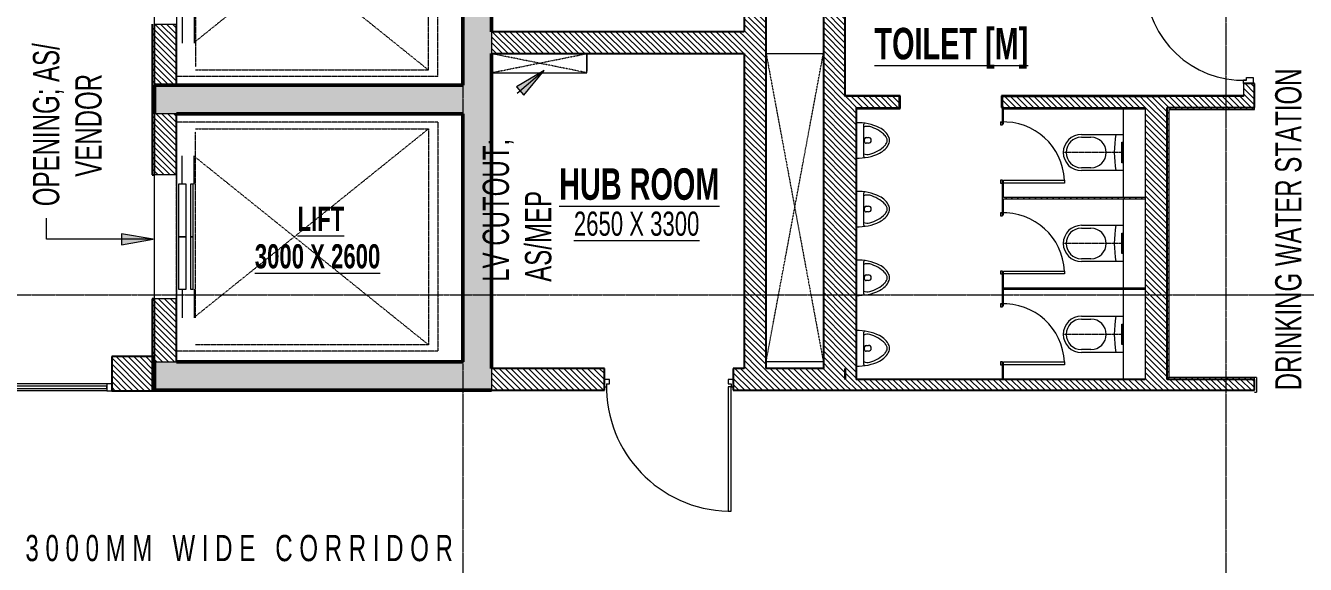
# Model space of a CAD drawing. Header units: millimetres. Extents: x -25222 to 91371, y -63339 to 20835.
# Drawn here: x 33153 to 46568, y -24214 to -18565 of the extents above; entities that cross this region are included whole.
import ezdxf

# ---------------------------------------------------------------- set-up
doc = ezdxf.new("R2010")
doc.units = ezdxf.units.MM
for name, pattern in [('Aligning Line', [6.35, 3.175, -3.175]), ('Cut Out Line', [2, 1, -1]), ('Dash_2_', [6.35, 3.175, -3.175]), ('Grid Line', [22.225, 12.7, -3.175, 3.175, -3.175])]:
    doc.linetypes.add(name, pattern=pattern)
for name, color, linetype, lineweight in [('A-AREA-IDEN', 2, 'Continuous', 9), ('A-DETL', 90, 'Continuous', 5), ('A-DOOR', 31, 'Continuous', 5), ('A-DOOR-FRAM', 31, 'Continuous', 5), ('A-GENM', 13, 'Continuous', 5), ('A-GLAZ-CURT', 52, 'Continuous', 5), ('A-GLAZ-CWMG', 51, 'Continuous', 5), ('A-WALL', 113, 'Continuous', 5), ('A-WALL-PATT', 111, 'Continuous', 25), ('G-ANNO-TEXT', 231, 'Continuous', 9), ('P-SANR-FIXT', 6, 'Continuous', 5), ('P-SANR-FIXT-HDLN', 131, 'Dash_2_', 5), ('Q-SPCQ', 91, 'Continuous', 5), ('S-GRID', 1, 'Continuous', 9)]:
    doc.layers.add(name, color=color, linetype=linetype, lineweight=lineweight)
doc.styles.add('Swis721 Cn BT_2', font='swissc.ttf', dxfattribs={"width": 0.8, "height": 253})
doc.styles.add('Swis721 Cn BT_4', font='swissc.ttf', dxfattribs={"width": 0.8, "height": 275})
doc.styles.add('Swis721 Cn BT_B', font='swisscb.ttf', dxfattribs={"width": 0.8, "height": 330})
doc.styles.add('Swis721 Cn BT_B_2', font='swisscb.ttf', dxfattribs={"width": 0.8, "height": 253})
pattern_1 = [(315, (14219.89, -54691.457), (30.869454, 30.869454), [])]

# ---------------------------------------------------------------- blocks, each defined once
blk = doc.blocks.new('MM-HOSPITAL A_B BLOCK 2022_05_19_Interiors_rvt-1-4_ FOURTH FLOOR - GA PLAN')
at = {"layer": 'A-WALL', "lineweight": 13}
h = blk.add_hatch(dxfattribs=at)
h.set_pattern_fill('FP_1', color=71, style=0, pattern_type=2)
h.set_pattern_definition(pattern_1)
h.paths.add_polyline_path([(45920, -19444), (46035, -19444), (46035, -19424), (45120, -19424), (45120, -19444), (45789, -19444)], flags=0)
h = blk.add_hatch(dxfattribs=at)
h.set_pattern_fill('FP_1', color=71, style=0, pattern_type=2)
h.set_pattern_definition(pattern_1)
h.paths.add_polyline_path([(45140, -22274), (45140, -19444), (45120, -19444), (45120, -22274)], flags=0)
h = blk.add_hatch(dxfattribs=at)
h.set_pattern_fill('FP_1', color=71, style=0, pattern_type=2)
h.set_pattern_definition(pattern_1)
h.paths.add_polyline_path([(46035, -22274), (46035, -22254), (45140, -22254), (45140, -22274)], flags=0)
at = {"layer": 'A-WALL', "color": 50, "lineweight": 20}
for p, q in [((46035, -19424), (45120, -19424)), ((45120, -19424), (45120, -19444)), ((45120, -19444), (45120, -22274)), ((45140, -19444), (46035, -19444)), ((45140, -22254), (45140, -19444)), ((46035, -19444), (46035, -19424)), ((46035, -22254), (45140, -22254)), ((46035, -22274), (46035, -22254)), ((45120, -22274), (45140, -22274)), ((45140, -22274), (46035, -22274))]:
    blk.add_line(p, q, dxfattribs=at)
at = {"layer": 'A-WALL', "color": 10, "lineweight": 9}
for p, q in [((46055, -22254), (46035, -22254)), ((46055, -22254), (46055, -22409)), ((46035, -22409), (46055, -22409))]:
    blk.add_line(p, q, dxfattribs=at)
blk = doc.blocks.new('Lift - Centre door 1800X2500 - 13 Person 800kg load-6536583-4_ FOURTH FLOOR - GA PLAN')
at = {"layer": 'Q-SPCQ', "linetype": 'Aligning Line'}
for p, q in [((-946, 2855), (-946, 115)), ((1454, 2855), (-946, 2855)), ((1454, 2855), (1454, 115)), ((-878, 2755), (1085, 315)), ((1385, 2755), (-878, 2755)), ((-878, 2755), (-878, 315)), ((-578, 315), (1385, 2755)), ((1385, 315), (1385, 2755)), ((-596, 315), (1354, 315)), ((-1046, 115), (1104, 115))]:
    blk.add_line(p, q, dxfattribs=at)
at = {"layer": 'Q-SPCQ'}
for p, q in [((-296, 300), (-596, 300)), ((254, 290), (-296, 290)), ((-296, 290), (-296, 260)), ((254, 260), (254, 290)), ((804, 290), (254, 290)), ((254, 290), (254, 260)), ((804, 300), (1104, 300)), ((804, 260), (804, 290)), ((-296, 175), (-596, 175)), ((-296, 260), (254, 260)), ((254, 215), (-296, 215)), ((-296, 215), (-296, 135)), ((-296, 135), (254, 135)), ((254, 260), (804, 260)), ((254, 135), (254, 215)), ((804, 215), (254, 215)), ((254, 215), (254, 135)), ((254, 135), (804, 135)), ((804, 135), (804, 215)), ((804, 175), (1104, 175)), ((-396, -115), (-396, 115)), ((-396, 115), (904, 115)), ((904, -115), (904, 115)), ((904, -115), (-396, -115))]:
    blk.add_line(p, q, dxfattribs=at)
blk = doc.blocks.new('Lift - Centre door 1800X2500 - 13 Person 800kg load-V4-4_ FOURTH FLOOR - GA PLAN')
at = {"layer": 'Q-SPCQ'}
for p, q in [((-396, -115), (-396, 115)), ((-396, 115), (904, 115)), ((904, -115), (904, 115)), ((904, -115), (-396, -115)), ((-296, -175), (-596, -175)), ((-296, -135), (-296, -215)), ((254, -135), (-296, -135)), ((-296, -215), (254, -215)), ((-296, -260), (-296, -290)), ((254, -260), (-296, -260)), ((254, -215), (254, -135)), ((804, -135), (254, -135)), ((254, -135), (254, -215)), ((254, -215), (804, -215)), ((254, -290), (254, -260)), ((804, -260), (254, -260)), ((254, -260), (254, -290)), ((804, -215), (804, -135)), ((804, -175), (1104, -175)), ((804, -290), (804, -260)), ((-296, -300), (-596, -300)), ((-296, -290), (254, -290)), ((254, -290), (804, -290)), ((804, -300), (1104, -300))]:
    blk.add_line(p, q, dxfattribs=at)
at = {"layer": 'Q-SPCQ', "linetype": 'Aligning Line'}
for p, q in [((-1046, -115), (1104, -115)), ((-946, -2855), (-946, -115)), ((1454, -2855), (1454, -115)), ((-878, -2755), (1085, -315)), ((-878, -2755), (-878, -315)), ((-596, -315), (1354, -315)), ((-578, -315), (1385, -2755)), ((1385, -315), (1385, -2755)), ((1385, -2755), (-878, -2755)), ((1454, -2855), (-946, -2855))]:
    blk.add_line(p, q, dxfattribs=at)
blk = doc.blocks.new('DC_SglFl-W-Int - FWD7 1_35-12334915-4_ FOURTH FLOOR - GA PLAN')
at = {"layer": 'A-DOOR'}
for p, q in [((622, -77.5), (622, -1381.5)), ((652, -77.5), (622, -77.5)), ((652, -1381.5), (652, -77.5)), ((622, -1381.5), (652, -1381.5))]:
    blk.add_line(p, q, dxfattribs=at)
blk.add_arc((652, -77.5), 1304.3, 178.68208, 268.68208, dxfattribs=at)
at = {"layer": 'A-DOOR-FRAM'}
for p, q in [((-675, -2.5), (-675, -77.5)), ((-622, -2.5), (-675, -2.5)), ((-675, -77.5), (-652, -77.5)), ((-652, -47.5), (-622, -47.5)), ((-652, -47.5), (-652, -77.5)), ((-622, -47.5), (-622, -2.5)), ((622, -2.5), (622, -47.5)), ((675, -2.5), (622, -2.5)), ((622, -47.5), (652, -47.5)), ((652, -47.5), (652, -77.5)), ((652, -77.5), (675, -77.5)), ((675, -77.5), (675, -2.5))]:
    blk.add_line(p, q, dxfattribs=at)
blk = doc.blocks.new('Walls 17 - Walls 50-9148887-4_ FOURTH FLOOR - GA PLAN')
at = {"layer": 'A-WALL'}
h = blk.add_hatch(dxfattribs=at)
h.set_pattern_fill('FP_4', color=9, style=0, pattern_type=2)
h.set_pattern_definition([(45, (54691.457, 14219.89), (-30.869454, 30.869454), [])])
h.paths.add_polyline_path([(22394, 28955), (22035, 28955), (22035, 28505), (22394, 28505)], flags=0)
h.paths.add_polyline_path([(22394, 34498), (22394, 34505), (22035, 34505), (22035, 34055), (22394, 34055)], flags=0)
at = {"layer": 'A-WALL', "lineweight": 25}
for p, q in [((22394, 34505), (22035, 34505)), ((22035, 34505), (22035, 34055)), ((22394, 34055), (22394, 34505)), ((22035, 34055), (22394, 34055)), ((22394, 28955), (22035, 28955)), ((22035, 28955), (22035, 28505)), ((22394, 28505), (22394, 28955)), ((22035, 28505), (22394, 28505))]:
    blk.add_line(p, q, dxfattribs=at)
blk = doc.blocks.new('System Panel - Glazed 2-8804220-4_ FOURTH FLOOR - GA PLAN')
at = {"layer": 'A-GLAZ-CURT'}
for p, q in [((687, 13), (-687, 13)), ((-687, 13), (-687, -12)), ((687, -12), (687, 13)), ((-687, -12), (687, -12))]:
    blk.add_line(p, q, dxfattribs=at)
blk = doc.blocks.new('Rectangular Mullion - 50 x 75mm-8804219-4_ FOURTH FLOOR - GA PLAN')
at = {"layer": 'A-GLAZ-CWMG'}
for p, q in [((34005, -22319), (32631, -22319)), ((34005, -22394), (32631, -22394))]:
    blk.add_line(p, q, dxfattribs=at)
blk = doc.blocks.new('Rectangular Mullion - 50 x 75mm-8773711-4_ FOURTH FLOOR - GA PLAN')
at = {"layer": 'A-GLAZ-CWMG'}
for p, q in [((-50, 37.5), (0, 37.5)), ((-50, -37.5), (-50, 37.5)), ((0, 37.5), (0, -37.5)), ((0, -37.5), (-50, -37.5))]:
    blk.add_line(p, q, dxfattribs=at)
blk = doc.blocks.new('DC_SglFl-W-Int - 0_6 toilet door-5532951-4_ FOURTH FLOOR - GA PLAN')
at = {"layer": 'A-DOOR'}
for p, q in [((290, 6), (290, 646)), ((290, 646), (320, 646)), ((320, 646), (320, 6)), ((320, 6), (290, 6))]:
    blk.add_line(p, q, dxfattribs=at)
blk.add_arc((320, 6), 641, 92.6838, 182.6838, dxfattribs=at)
at = {"layer": 'A-DOOR-FRAM'}
for p, q in [((-320, -24), (-320, 6)), ((-300, 6), (-320, 6)), ((-300, -4), (-300, 6)), ((320, 6), (300, 6)), ((300, 6), (300, -4)), ((320, -24), (320, 6)), ((-320, -24), (-290, -24)), ((-290, -4), (-300, -4)), ((-290, -24), (-290, -4)), ((290, -4), (290, -24)), ((300, -4), (290, -4)), ((290, -24), (320, -24))]:
    blk.add_line(p, q, dxfattribs=at)
blk = doc.blocks.new('DC_SglFl-W-Int - D 1_1-6638787-4_ FOURTH FLOOR - GA PLAN')
at = {"layer": 'A-DOOR'}
for p, q in [((485, 57.5), (485, 1087.5)), ((485, 1087.5), (515, 1087.5)), ((515, 1087.5), (515, 57.5)), ((515, 57.5), (485, 57.5))]:
    blk.add_line(p, q, dxfattribs=at)
blk.add_arc((515, 57.5), 1030.4, 91.66834, 181.66834, dxfattribs=at)
at = {"layer": 'A-DOOR-FRAM'}
for p, q in [((-550, -42.5), (-550, 57.5)), ((-550, 57.5), (-515, 57.5)), ((-515, 27.5), (-515, 57.5)), ((-515, 27.5), (-485, 27.5)), ((-485, 27.5), (-485, -42.5)), ((485, 27.5), (515, 27.5)), ((485, -42.5), (485, 27.5)), ((515, 57.5), (550, 57.5)), ((515, 27.5), (515, 57.5)), ((550, 57.5), (550, -42.5)), ((-485, -42.5), (-550, -42.5)), ((550, -42.5), (485, -42.5))]:
    blk.add_line(p, q, dxfattribs=at)
blk = doc.blocks.new('Sanitary-Equipment_Duravit_Urinal-Ben_084737 - 084737 White Alpin-7709008-4_ FOURTH FLOOR - GA PLAN')
at = {"layer": 'A-GENM'}
for p, q in [((294, 137), (-44, 137)), ((94, 160), (94, 185)), ((139, 145), (109, 145)), ((154, 185), (154, 160))]:
    blk.add_line(p, q, dxfattribs=at)
for centre, radius, start, end in [((125, 333), 74, 66.6652, 113.3348), ((461, 74), 522, 154.1354, 181.8646), ((323, 107), 355, 134.8959, 165.1041), ((177, 212), 206, 113.3348, 154.1354), ((133, 299), 84.5, 95.1041, 134.8959), ((117, 299), 84.5, 45.1041, 84.8959), ((73, 212), 206, 25.8646, 66.6652), ((-73, 107), 355, 14.8959, 45.1041), ((-211, 74), 522, 358.1354, 25.8646), ((-44, 148), 11.2, 180, 270), ((68, 175), 91.1, 165.1041, 205.1083), ((124, 185), 30, 360, 180), ((109, 160), 15, 180, 270), ((139, 160), 15, 270, 360), ((182, 175), 91.1, 334.8917, 14.8959), ((294, 148), 11.2, 270, 360)]:
    blk.add_arc(centre, radius, start, end, dxfattribs=at)
blk = doc.blocks.new('22 4000 Toilet - Toto - CW763B w_FV4 - 22 4000 Toilet - Toto - CW763B w_FV4-5779779-4_ FOURTH FLOOR - GA PLAN')
at = {"layer": 'P-SANR-FIXT'}
for p, q in [((-190, -440), (-190, 0)), ((190, 0), (190, -440)), ((-160, -440), (-160, -340)), ((160, -340), (160, -440))]:
    blk.add_line(p, q, dxfattribs=at)
for centre, radius, start, end in [((0, 1105), 1200, 260.8891, 279.1109), ((0, -340), 160, 0, 180), ((0, -440), 190, 180, 360), ((0, -440), 160, 180, 0)]:
    blk.add_arc(centre, radius, start, end, dxfattribs=at)
at = {"layer": 'P-SANR-FIXT-HDLN'}
blk.add_line((0, -15), (0, -630), dxfattribs=at)
blk = doc.blocks.new('22 4000 Flush Panel - Toto - MB006DNM - 22 4000 Flush Panel - Toto - MB006DNM-5779783-4_ FOURTH FLOOR - GA PLAN')
at = {"layer": 'P-SANR-FIXT'}
for p, q in [((-107, -12), (-107, 0)), ((-107, -15), (-107, -12)), ((107, -12), (-107, -12)), ((107, -15), (-107, -15)), ((-82, -15), (82, -15)), ((107, 0), (107, -12)), ((107, -12), (107, -15))]:
    blk.add_line(p, q, dxfattribs=at)

msp = doc.modelspace()

# ---------------------------------------------------------------- hatches: boundary and pattern name
at = {"layer": 'A-WALL'}
h = msp.add_hatch(dxfattribs=at)
h.set_pattern_fill('FP_1', color=9, style=0, pattern_type=2)
h.set_pattern_definition(pattern_1)
h.paths.add_polyline_path([(43390.1, -22273.7), (43402.1, -22272.9), (43402.1, -22101.7), (43390.1, -22101.7)], flags=0)
h.paths.add_polyline_path([(43402.1, -21501.7), (43402.1, -21148.7), (43390.1, -21148.7), (43390.1, -21501.7)], flags=0)
h.paths.add_polyline_path([(43390.1, -20548.7), (43402.1, -20548.7), (43402.1, -20195.7), (43390.1, -20195.7), (43390.1, -20379.7)], flags=0)
h.paths.add_polyline_path([(43390.1, -19595.7), (43402.1, -19595.7), (43402.1, -19423.7), (43390.1, -19423.7), (43390.1, -19432.7)], flags=0)
h = msp.add_hatch(dxfattribs=at)
h.set_pattern_fill('FP_1', color=9, style=0, pattern_type=2)
h.set_pattern_definition(pattern_1)
h.paths.add_polyline_path([(44890.1, -20379.7), (44890.1, -20367.7), (43402.1, -20367.7), (43402.1, -20379.7), (44887.2, -20379.7)], flags=0)
h = msp.add_hatch(dxfattribs=at)
h.set_pattern_fill('FP_1', color=9, style=0, pattern_type=2)
h.set_pattern_definition(pattern_1)
h.paths.add_polyline_path([(44890.1, -21329.7), (44890.1, -21317.7), (43402.1, -21317.7), (43402.1, -21329.7), (44660.1, -21329.7)], flags=0)
at = {"layer": 'A-WALL-PATT', "lineweight": 5}
h = msp.add_hatch(dxfattribs=at)
h.set_pattern_fill('FP_1', color=9, style=0, pattern_type=2)
h.set_pattern_definition(pattern_1)
h.paths.add_polyline_path([(40915.1, -22158.7), (40915.1, -12618.7), (40685.1, -12618.7), (40685.1, -22158.7)], flags=0)
h = msp.add_hatch(dxfattribs=at)
h.set_pattern_fill('FP_1', color=9, style=0, pattern_type=2)
h.set_pattern_definition(pattern_1)
h.paths.add_polyline_path([(41515.1, -22158.7), (41745.1, -22158.7), (41745.1, -12618.7), (41515.1, -12618.7), (41515.1, -21252.1)], flags=0)
h = msp.add_hatch(dxfattribs=at)
h.set_pattern_fill('FP_1', color=9, style=0, pattern_type=2)
h.set_pattern_definition(pattern_1)
h.paths.add_polyline_path([(45920.1, -19423.7), (46035.1, -19423.7), (46035.1, -19173.7), (45920.1, -19173.7), (45920.1, -19308.7)], flags=0)
h.paths.add_polyline_path([(46035.1, -18073.7), (46035.1, -16933.7), (45920.1, -16933.7), (45920.1, -18073.7)], flags=0)
h.paths.add_polyline_path([(46035.1, -15733.7), (46035.1, -13833.7), (45920.1, -13833.7), (45920.1, -15733.7)], flags=0)
h.paths.add_polyline_path([(45920.1, -12733.7), (46035.1, -12733.7), (46035.1, -12618.7), (45920.1, -12618.7)], flags=0)
h = msp.add_hatch(dxfattribs=at)
h.set_pattern_fill('FP_1', color=9, style=0, pattern_type=2)
h.set_pattern_definition(pattern_1)
h.paths.add_polyline_path([(34503, -22034.6), (34505.1, -22034.6), (34505.1, -21428.7), (34480.1, -21428.7), (34480.1, -22034.6), (34498.3, -22034.6)], flags=0)
h.paths.add_polyline_path([(34505.1, -20128.7), (34505.1, -18548.7), (34480.1, -18548.7), (34480.1, -20128.7)], flags=0)
h.paths.add_polyline_path([(34505.1, -17248.7), (34505.1, -15628.7), (34480.1, -15628.7), (34480.1, -17248.7), (34498.3, -17248.7)], flags=0)
h.paths.add_polyline_path([(34505.1, -14328.7), (34505.1, -13388.7), (34480.1, -13388.7), (34480.1, -14328.7)], flags=0)
for points in [[(37735.1, -22388.7), (38035.1, -22388.7), (38035.1, -13688.7), (37735.1, -13688.7), (37735.1, -22158.7)], [(34735.1, -19488.7), (37735.1, -19488.7), (37735.1, -19188.7), (34505.1, -19188.7), (34505.1, -19488.7)], [(37735.1, -22388.7), (37735.1, -22088.7), (34505.1, -22088.7), (34505.1, -22388.7), (37252.9, -22388.7)]]:
    msp.add_hatch(color=55, dxfattribs=at).paths.add_polyline_path(points, flags=0)
h = msp.add_hatch(dxfattribs=at)
h.set_pattern_fill('FP_1', color=9, style=0, pattern_type=2)
h.set_pattern_definition(pattern_1)
h.paths.add_polyline_path([(34735.1, -19188.7), (34735.1, -18548.7), (34505.1, -18548.7), (34505.1, -19188.7)], flags=0)
h.paths.add_polyline_path([(34735.1, -17248.7), (34735.1, -16588.7), (34505.1, -16588.7), (34505.1, -17248.7)], flags=0)
h = msp.add_hatch(dxfattribs=at)
h.set_pattern_fill('FP_1', color=9, style=0, pattern_type=2)
h.set_pattern_definition(pattern_1)
h.paths.add_polyline_path([(38035.1, -18858.7), (40685.1, -18858.7), (40685.1, -18628.7), (38035.1, -18628.7)], flags=0)
h = msp.add_hatch(dxfattribs=at)
h.set_pattern_fill('FP_1', color=9, style=0, pattern_type=2)
h.set_pattern_definition(pattern_1)
h.paths.add_polyline_path([(42310.1, -19423.7), (42310.1, -19308.7), (41745.1, -19308.7), (41745.1, -19423.7), (41860.1, -19423.7)], flags=0)
h = msp.add_hatch(dxfattribs=at)
h.set_pattern_fill('FP_19', color=9, angle=-135, style=0, pattern_type=2)
h.set_pattern_definition([(315, (42032.08, -19308.75), (30.8695, 30.8695), [])])
h.paths.add_polyline_path([(41860.1, -19308.7), (42310.1, -19308.7), (42310.1, -19299.7), (41754.1, -19299.7), (41754.1, -19308.7)], flags=0)
h = msp.add_hatch(dxfattribs=at)
h.set_pattern_fill('FP_18', color=9, angle=-135, style=0, pattern_type=2)
h.set_pattern_definition([(225, (42310.08, -19361.75), (30.87, -30.87), [])])
h.paths.add_polyline_path([(42319.1, -19423.7), (42319.1, -19299.7), (42310.1, -19299.7), (42310.1, -19423.7)], flags=0)
h = msp.add_hatch(dxfattribs=at)
h.set_pattern_fill('FP_14', color=9, angle=-135, style=0, pattern_type=2)
h.set_pattern_definition([(45, (43390.077, -19361.75), (-30.87, 30.87), [])])
h.paths.add_polyline_path([(43381.1, -19423.7), (43390.1, -19423.7), (43389.1, -19299.7), (43381.1, -19299.7), (43381.1, -19308.7)], flags=0)
h = msp.add_hatch(dxfattribs=at)
h.set_pattern_fill('FP_15', color=9, angle=-135, style=0, pattern_type=2)
h.set_pattern_definition([(315, (44655.08, -19308.75), (30.8695, 30.8695), [])])
h.paths.add_polyline_path([(45920.1, -19308.7), (45920.1, -19299.7), (43390.1, -19299.7), (43390.1, -19308.7), (45911.9, -19308.7)], flags=0)
h = msp.add_hatch(dxfattribs=at)
h.set_pattern_fill('FP_1', color=9, style=0, pattern_type=2)
h.set_pattern_definition(pattern_1)
h.paths.add_polyline_path([(44890.1, -19423.7), (44890.1, -19308.7), (43390.1, -19308.7), (43390.1, -19423.7), (44881.1, -19423.7)], flags=0)
h = msp.add_hatch(dxfattribs=at)
h.set_pattern_fill('FP_1', color=9, style=0, pattern_type=2)
h.set_pattern_definition(pattern_1)
h.paths.add_polyline_path([(45120.1, -22273.7), (45120.1, -19308.7), (44890.1, -19308.7), (44890.1, -22273.7)], flags=0)
h = msp.add_hatch(dxfattribs=at)
h.set_pattern_fill('FP_1', color=9, style=0, pattern_type=2)
h.set_pattern_definition(pattern_1)
h.paths.add_polyline_path([(45920.1, -19423.7), (45920.1, -19308.7), (45120.1, -19308.7), (45120.1, -19423.7)], flags=0)
h = msp.add_hatch(dxfattribs=at)
h.set_pattern_fill('FP_1', color=9, style=0, pattern_type=2)
h.set_pattern_definition(pattern_1)
h.paths.add_polyline_path([(41860.1, -22273.7), (41860.1, -19423.7), (41745.1, -19423.7), (41745.1, -22273.7), (41843.8, -22273.7)], flags=0)
h = msp.add_hatch(dxfattribs=at)
h.set_pattern_fill('FP_12', color=9, angle=225, style=0, pattern_type=2)
h.set_pattern_definition([(135, (42089.58, -19423.75), (-30.8695, -30.8695), [])])
h.paths.add_polyline_path([(42319.1, -19432.7), (42319.1, -19423.7), (41860.1, -19423.7), (41860.1, -19432.7), (42310.1, -19432.7)], flags=0)
h = msp.add_hatch(dxfattribs=at)
h.set_pattern_fill('FP_13', color=9, angle=225, style=0, pattern_type=2)
h.set_pattern_definition([(135, (44141.578, -19423.75), (-30.8695, -30.8695), [])])
h.paths.add_polyline_path([(43402.1, -19432.7), (44881.1, -19432.7), (44881.1, -19423.7), (43402.1, -19423.7)], flags=0)
h = msp.add_hatch(dxfattribs=at)
h.set_pattern_fill('FP_1', color=9, style=0, pattern_type=2)
h.set_pattern_definition(pattern_1)
h.paths.add_polyline_path([(34505.1, -22088.7), (34735.1, -22088.7), (34735.1, -21428.7), (34505.1, -21428.7), (34505.1, -22034.6)], flags=0)
h.paths.add_polyline_path([(34735.1, -20128.7), (34735.1, -19488.7), (34505.1, -19488.7), (34505.1, -20128.7)], flags=0)
h = msp.add_hatch(dxfattribs=at)
h.set_pattern_fill('FP_1', color=9, style=0, pattern_type=2)
h.set_pattern_definition(pattern_1)
h.paths.add_polyline_path([(41745.1, -22388.7), (41745.1, -22158.7), (40570.1, -22158.7), (40570.1, -22388.7), (41515.1, -22388.7)], flags=0)
h.paths.add_polyline_path([(39220.1, -22388.7), (39220.1, -22158.7), (38035.1, -22158.7), (38035.1, -22388.7), (38060.9, -22388.7)], flags=0)
h = msp.add_hatch(dxfattribs=at)
h.set_pattern_fill('FP_1', color=9, style=0, pattern_type=2)
h.set_pattern_definition(pattern_1)
h.paths.add_polyline_path([(45120.1, -22388.7), (46035.1, -22388.7), (46035.1, -22273.7), (41745.1, -22273.7), (41745.1, -22388.7), (44890.1, -22388.7)], flags=0)
at = {"layer": 'G-ANNO-TEXT'}
for points in [[(38587.5, -19034.3), (38300, -19206.5), (38376.3, -19294.4)], [(34488.4, -20805.2), (34158.4, -20747), (34158.4, -20863.4)]]:
    msp.add_hatch(color=130, dxfattribs=at).paths.add_polyline_path(points, flags=0)

# ---------------------------------------------------------------- linework, layer by layer
at = {"layer": 'A-DETL', "linetype": 'Cut Out Line'}
for p, q in [((39035.1, -19058.7), (38035.1, -18858.7)), ((38035.1, -19058.7), (39035.1, -18858.7)), ((40915.1, -22088.7), (41515.1, -18858.7)), ((40915.1, -18858.7), (41515.1, -22088.7))]:
    msp.add_line(p, q, dxfattribs=at)
at = {"layer": 'A-DETL'}
for p, q in [((39035.1, -18858.7), (39035.1, -19043.7)), ((39035.1, -19058.7), (39035.1, -18858.7)), ((40915.1, -18858.7), (41515.1, -18858.7)), ((38035.1, -19058.7), (39035.1, -19058.7)), ((41515.1, -22088.7), (40915.1, -22088.7))]:
    msp.add_line(p, q, dxfattribs=at)
at = {"layer": 'A-WALL', "lineweight": 25}
for p, q in [((40685.1, -12618.7), (40685.1, -18628.7)), ((40915.1, -22158.7), (40915.1, -12618.7)), ((41515.1, -12618.7), (41515.1, -22158.7)), ((41745.1, -19308.7), (41745.1, -17367.7)), ((34480.1, -18548.7), (34480.1, -20128.7)), ((34735.1, -19188.7), (34735.1, -18548.7)), ((40685.1, -18628.7), (38035.1, -18628.7)), ((38035.1, -18858.7), (40685.1, -18858.7)), ((40685.1, -18858.7), (40685.1, -22158.7)), ((46035.1, -19173.7), (45920.1, -19173.7)), ((46035.1, -19423.7), (46035.1, -19173.7)), ((34505.1, -19188.7), (34735.1, -19188.7)), ((34505.1, -19488.7), (34505.1, -19188.7)), ((42319.1, -19299.7), (41754.1, -19299.7)), ((42319.1, -19432.7), (42319.1, -19299.7)), ((43381.1, -19299.7), (43381.1, -19423.7)), ((45920.1, -19299.7), (43381.1, -19299.7)), ((45120.1, -19308.7), (43390.1, -19308.7)), ((43390.1, -19308.7), (43390.1, -19423.7)), ((41860.1, -19423.7), (41860.1, -22273.7)), ((41869.1, -19432.7), (42319.1, -19432.7)), ((43381.1, -19423.7), (43390.1, -19423.7)), ((43402.1, -19423.7), (43402.1, -19432.7)), ((43402.1, -19432.7), (44881.1, -19432.7)), ((45120.1, -22273.7), (45120.1, -19423.7)), ((45120.1, -19423.7), (46035.1, -19423.7)), ((34735.1, -20128.7), (34735.1, -19488.7)), ((34480.1, -20128.7), (34505.1, -20128.7)), ((34480.1, -21428.7), (34480.1, -22388.7)), ((34505.1, -21428.7), (34480.1, -21428.7)), ((34735.1, -22088.7), (34735.1, -21428.7)), ((34505.1, -22388.7), (34505.1, -22088.7)), ((39220.1, -22158.7), (38035.1, -22158.7)), ((39220.1, -22388.7), (39220.1, -22158.7)), ((40685.1, -22158.7), (40570.1, -22158.7)), ((40570.1, -22158.7), (40570.1, -22388.7)), ((41515.1, -22158.7), (40915.1, -22158.7)), ((41745.1, -22273.7), (41745.1, -22158.7)), ((41745.1, -22158.7), (41745.1, -22273.7)), ((44890.1, -22264.7), (44890.1, -22273.7)), ((34480.1, -22388.7), (34505.1, -22388.7)), ((38035.1, -22388.7), (39220.1, -22388.7)), ((40570.1, -22388.7), (41745.1, -22388.7)), ((41745.1, -22388.7), (46035.1, -22388.7)), ((43390.1, -22273.7), (41860.1, -22273.7)), ((44890.1, -22273.7), (43402.1, -22273.7)), ((46035.1, -22273.7), (45120.1, -22273.7)), ((46035.1, -22388.7), (46035.1, -22273.7))]:
    msp.add_line(p, q, dxfattribs=at)
at = {"layer": 'A-WALL', "lineweight": 50}
for p, q in [((38035.1, -18628.7), (38035.1, -13388.7)), ((37735.1, -16588.7), (37735.1, -19188.7)), ((38035.1, -22158.7), (38035.1, -18858.7)), ((37735.1, -19188.7), (34505.1, -19188.7)), ((34505.1, -19188.7), (34505.1, -19488.7)), ((34735.1, -19488.7), (37735.1, -19488.7)), ((37735.1, -19488.7), (37735.1, -22088.7)), ((34505.1, -22088.7), (34505.1, -22388.7)), ((37735.1, -22088.7), (34735.1, -22088.7)), ((34505.1, -22388.7), (38035.1, -22388.7))]:
    msp.add_line(p, q, dxfattribs=at)
at = {"layer": 'A-WALL'}
for p, q in [((34505.1, -18548.7), (34505.1, -19188.7)), ((34505.1, -19188.7), (34505.1, -18548.7)), ((38035.1, -18628.7), (38035.1, -18858.7)), ((45920.1, -19173.7), (45920.1, -19308.7)), ((42310.1, -19308.7), (41754.1, -19308.7)), ((42310.1, -19423.7), (42310.1, -19308.7)), ((45920.1, -19308.7), (45120.1, -19308.7)), ((41860.1, -19423.7), (42310.1, -19423.7)), ((43390.1, -19423.7), (44890.1, -19423.7)), ((43390.1, -19423.7), (43390.1, -19595.7)), ((43402.1, -19595.7), (43402.1, -19432.7)), ((44660.1, -20367.7), (44660.1, -19432.7)), ((44890.1, -19423.7), (44890.1, -22264.7)), ((34505.1, -19488.7), (34505.1, -20128.7)), ((34735.1, -19488.7), (34505.1, -19488.7)), ((34505.1, -20128.7), (34505.1, -19488.7)), ((43390.1, -19595.7), (43402.1, -19595.7)), ((43390.1, -20195.7), (43390.1, -20548.7)), ((43402.1, -20195.7), (43390.1, -20195.7)), ((43402.1, -20367.7), (43402.1, -20195.7)), ((44890.1, -20367.7), (43402.1, -20367.7)), ((43402.1, -20548.7), (43402.1, -20379.7)), ((43402.1, -20379.7), (44890.1, -20379.7)), ((44660.1, -21317.7), (44660.1, -20379.7)), ((43390.1, -20548.7), (43402.1, -20548.7)), ((43390.1, -21148.7), (43390.1, -21501.7)), ((43402.1, -21148.7), (43390.1, -21148.7)), ((43402.1, -21317.7), (43402.1, -21148.7)), ((44890.1, -21317.7), (43402.1, -21317.7)), ((43402.1, -21501.7), (43402.1, -21329.7)), ((43402.1, -21329.7), (44890.1, -21329.7)), ((44660.1, -22273.7), (44660.1, -21329.7)), ((34505.1, -21428.7), (34505.1, -22088.7)), ((34505.1, -22088.7), (34505.1, -21428.7)), ((43390.1, -21501.7), (43402.1, -21501.7)), ((34505.1, -22088.7), (34735.1, -22088.7)), ((43390.1, -22101.7), (43390.1, -22273.7)), ((43402.1, -22101.7), (43390.1, -22101.7)), ((43402.1, -22273.7), (43402.1, -22101.7)), ((38035.1, -22158.7), (38035.1, -22388.7)), ((43390.1, -22273.7), (43402.1, -22273.7))]:
    msp.add_line(p, q, dxfattribs=at)
at = {"layer": 'G-ANNO-TEXT', "color": 130}
for p, q in [((38587.5, -19034.3), (38300, -19206.5)), ((38587.5, -19034.3), (38306.6, -19277.8)), ((38376.3, -19294.4), (38587.5, -19034.3)), ((38300, -19206.5), (38376.3, -19294.4)), ((33370.5, -20805.2), (33370.5, -20584.7)), ((34488.4, -20805.2), (34158.4, -20747)), ((34158.4, -20747), (34158.4, -20863.4)), ((34488.4, -20805.2), (33370.5, -20805.2)), ((34158.4, -20863.4), (34488.4, -20805.2))]:
    msp.add_line(p, q, dxfattribs=at)
at = {"layer": 'S-GRID', "linetype": 'Grid Line'}
for p, q in [((37735.1, 20089.7), (37735.1, -62440.6)), ((45735.1, 20089.7), (45735.1, -62440.6)), ((-24562.2, -21388.7), (90711.2, -21388.7))]:
    msp.add_line(p, q, dxfattribs=at)

# ---------------------------------------------------------------- block references
at = {"lineweight": 5}
msp.add_blockref('MM-HOSPITAL A_B BLOCK 2022_05_19_Interiors_rvt-1-4_ FOURTH FLOOR - GA PLAN', (0, 0), dxfattribs=at)
at = {"layer": 'A-DOOR'}
for name, p, rotation in [('DC_SglFl-W-Int - D 1_1-6638787-4_ FOURTH FLOOR - GA PLAN', (45977.6, -18623.7), 89.99999999999997), ('DC_SglFl-W-Int - 0_6 toilet door-5532951-4_ FOURTH FLOOR - GA PLAN', (43396.1, -19895.7), 269.9999999999995), ('DC_SglFl-W-Int - 0_6 toilet door-5532951-4_ FOURTH FLOOR - GA PLAN', (43396.1, -20848.7), 269.9999999999995), ('DC_SglFl-W-Int - 0_6 toilet door-5532951-4_ FOURTH FLOOR - GA PLAN', (43396.1, -21801.7), 269.9999999999995)]:
    msp.add_blockref(name, p, dxfattribs=dict(at, rotation=rotation))
msp.add_blockref('DC_SglFl-W-Int - FWD7 1_35-12334915-4_ FOURTH FLOOR - GA PLAN', (39895.1, -22273.7), dxfattribs=at)
at = {"layer": 'A-GLAZ-CURT'}
msp.add_blockref('System Panel - Glazed 2-8804220-4_ FOURTH FLOOR - GA PLAN', (33318, -22356.8), dxfattribs=at)
at = {"layer": 'A-GLAZ-CWMG'}
msp.add_blockref('Rectangular Mullion - 50 x 75mm-8804219-4_ FOURTH FLOOR - GA PLAN', (0, 0), dxfattribs=at)
at = {"layer": 'A-GLAZ-CWMG', "extrusion": (0, 0, -1), "rotation": 180}
msp.add_blockref('Rectangular Mullion - 50 x 75mm-8773711-4_ FOURTH FLOOR - GA PLAN', (-34055.1, -22356.8), dxfattribs=at)
at = {"layer": 'A-WALL', "rotation": 270.0000000000001}
msp.add_blockref('Walls 17 - Walls 50-9148887-4_ FOURTH FLOOR - GA PLAN', (0, 0), dxfattribs=at)
at = {"layer": 'P-SANR-FIXT'}
for name, p, rotation in [('Sanitary-Equipment_Duravit_Urinal-Ben_084737 - 084737 White Alpin-7709008-4_ FOURTH FLOOR - GA PLAN', (41802.6, -19643.9), 269.9999999999999), ('22 4000 Toilet - Toto - CW763B w_FV4 - 22 4000 Toilet - Toto - CW763B w_FV4-5779779-4_ FOURTH FLOOR - GA PLAN', (44660.1, -19895.7), 269.9999999999988), ('22 4000 Flush Panel - Toto - MB006DNM - 22 4000 Flush Panel - Toto - MB006DNM-5779783-4_ FOURTH FLOOR - GA PLAN', (44660.1, -19895.7), 269.9999999999988), ('Sanitary-Equipment_Duravit_Urinal-Ben_084737 - 084737 White Alpin-7709008-4_ FOURTH FLOOR - GA PLAN', (41802.6, -20363.9), 269.9999999999999), ('22 4000 Toilet - Toto - CW763B w_FV4 - 22 4000 Toilet - Toto - CW763B w_FV4-5779779-4_ FOURTH FLOOR - GA PLAN', (44660.1, -20848.7), 269.9999999999988), ('22 4000 Flush Panel - Toto - MB006DNM - 22 4000 Flush Panel - Toto - MB006DNM-5779783-4_ FOURTH FLOOR - GA PLAN', (44660.1, -20848.7), 269.9999999999988), ('Sanitary-Equipment_Duravit_Urinal-Ben_084737 - 084737 White Alpin-7709008-4_ FOURTH FLOOR - GA PLAN', (41802.6, -21083.6), 269.9999999999999), ('22 4000 Toilet - Toto - CW763B w_FV4 - 22 4000 Toilet - Toto - CW763B w_FV4-5779779-4_ FOURTH FLOOR - GA PLAN', (44660.1, -21801.7), 269.9999999999988), ('22 4000 Flush Panel - Toto - MB006DNM - 22 4000 Flush Panel - Toto - MB006DNM-5779783-4_ FOURTH FLOOR - GA PLAN', (44660.1, -21801.7), 269.9999999999988), ('Sanitary-Equipment_Duravit_Urinal-Ben_084737 - 084737 White Alpin-7709008-4_ FOURTH FLOOR - GA PLAN', (41802.6, -21823.6), 269.9999999999999)]:
    msp.add_blockref(name, p, dxfattribs=dict(at, rotation=rotation))
at = {"layer": 'Q-SPCQ'}
for name, p, rotation in [('Lift - Centre door 1800X2500 - 13 Person 800kg load-6536583-4_ FOURTH FLOOR - GA PLAN', (34620.1, -17644.8), 269.9999999999999), ('Lift - Centre door 1800X2500 - 13 Person 800kg load-V4-4_ FOURTH FLOOR - GA PLAN', (34620.1, -21032.7), 89.9999999999999)]:
    msp.add_blockref(name, p, dxfattribs=dict(at, rotation=rotation))

# ---------------------------------------------------------------- texts
at = {"layer": 'A-AREA-IDEN', "attachment_point": 1}
for s, insert, char_height, width, style in [('\\LTOILET [M]', (42050.8, -18588.6), 330, 1911.864, 'Swis721 Cn BT_B'), ('\\LHUB ROOM', (38745.9, -20061), 330, 1925.974, 'Swis721 Cn BT_B'), ('\\L2650 X 3300', (38900.3, -20515.1), 253, 1552.067, 'Swis721 Cn BT_2')]:
    msp.add_mtext(s, dxfattribs=dict(at, insert=insert, char_height=char_height, width=width, style=style))
at = {"layer": 'G-ANNO-TEXT', "color": 7, "char_height": 275, "attachment_point": 1, "rotation": 90, "style": 'Swis721 Cn BT_4'}
for s, insert, width in [('OPENING; AS/ ', (33229.9, -20458.2), 1982.413), ('DRINKING WATER STATION', (46251.5, -22388.7), 3880.168), ('VENDOR', (33673.7, -20149.7), 1213.434), ('LV CUTOUT; ', (37944.2, -21250.8), 1813.096), ('AS/MEP', (38388.1, -21250.8), 1121.721)]:
    msp.add_mtext(s, dxfattribs=dict(at, insert=insert, width=width))
at = {"layer": 'G-ANNO-TEXT', "color": 7, "attachment_point": 1}
for s, insert, char_height, width, style in [('\\LLIFT', (36003.7, -20463.8), 253, 550.278, 'Swis721 Cn BT_B_2'), ('\\L3000 X 2600', (35555.5, -20856.7), 253, 1629.67, 'Swis721 Cn BT_B_2'), ('3 0 0 0 M M   W I D E   C O R R I D O R  ', (33150.9, -23904.7), 275, 5650.935, 'Swis721 Cn BT_4')]:
    msp.add_mtext(s, dxfattribs=dict(at, insert=insert, char_height=char_height, width=width, style=style))

doc.saveas('drawing.dxf')
